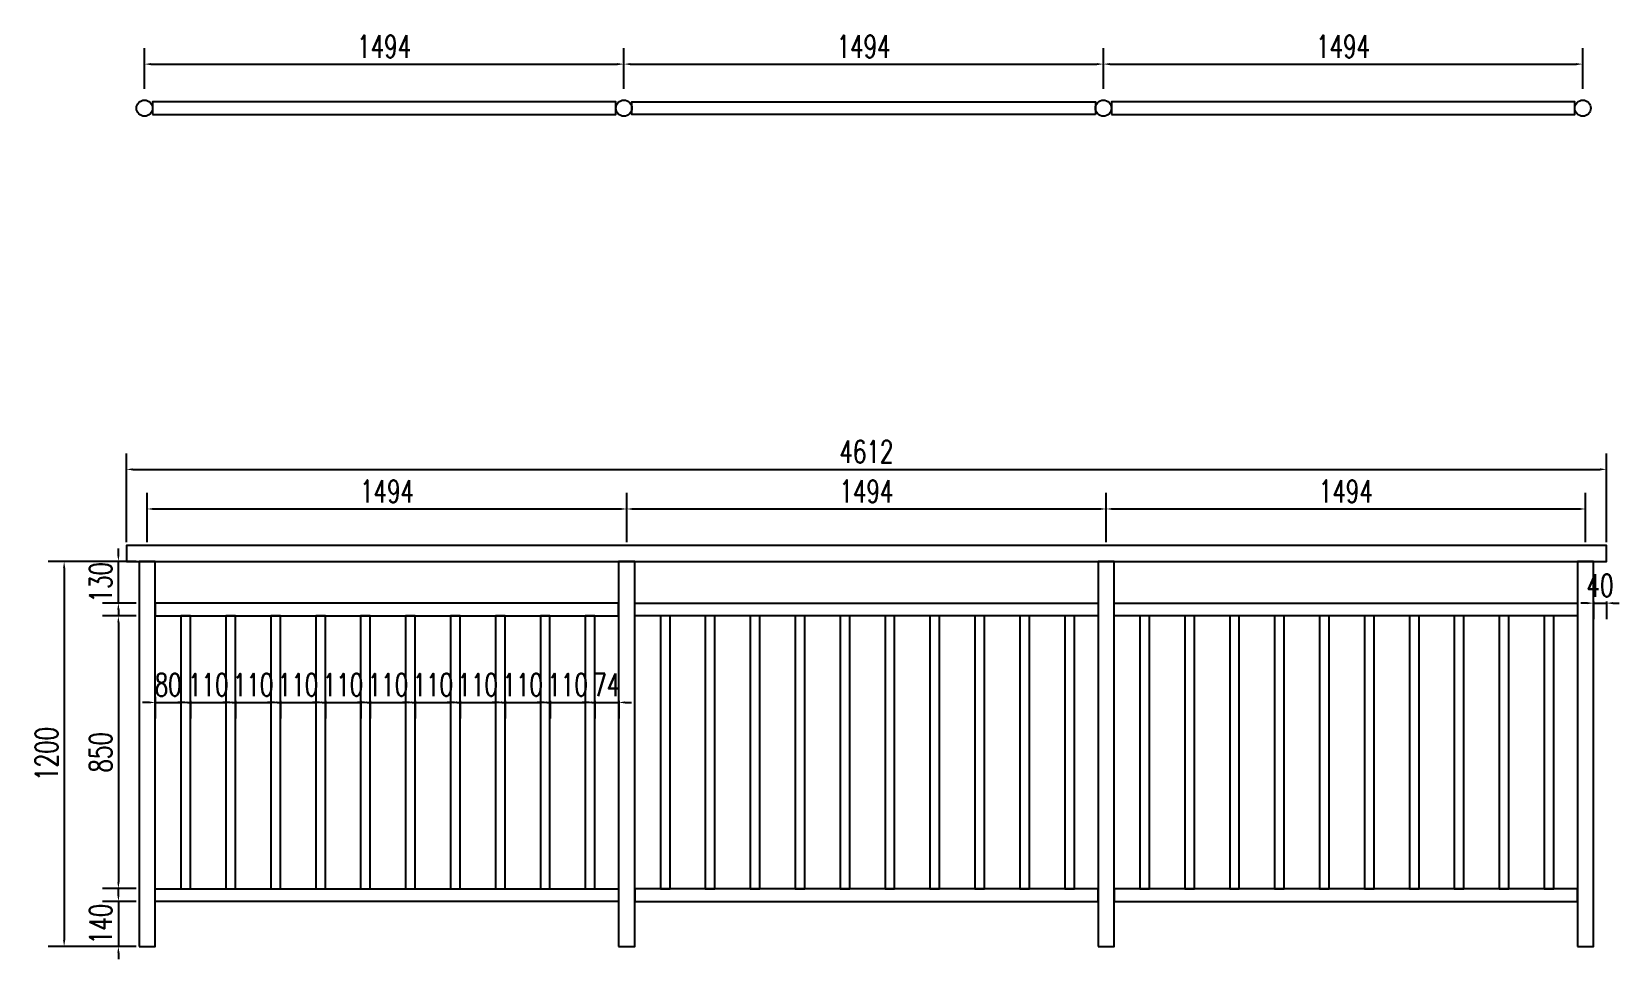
# Model space of a CAD drawing. Header units: millimetres. Extents: x -2430464 to 225692, y -180 to 1805330.
# Drawn here: x -1547319 to -1542372, y 614813 to 617704 of the extents above; entities that cross this region are included whole.
import ezdxf

# ---------------------------------------------------------------- set-up
doc = ezdxf.new("R2010")
doc.units = ezdxf.units.MM
doc.header["$LTSCALE"] = 1000
doc.layers.get('0').update_dxf_attribs({"linetype": 'CONTINUOUS'})
doc.layers.get('DEFPOINTS').update_dxf_attribs({"linetype": 'CONTINUOUS'})
for name, color, linetype in [('W-PLASTIC_RAILINGS塑木栏杆', 6, 'CONTINUOUS'), ('W-STEEL_FRAME钢架', 3, 'CONTINUOUS'), ('W-WOOD_FLOOR木地板', 30, 'CONTINUOUS'), ('景-通用-文字', 7, 'CONTINUOUS')]:
    doc.layers.add(name, color=color, linetype=linetype)
doc.styles.add('STANDARD_T3', font='simplex.shx', dxfattribs={"width": 0.7, "bigfont": 'gbcbig.shx'})
doc.dimstyles.new('W&&20', dxfattribs={"dimtxt": 70, "dimasz": 20, "dimexe": 50, "dimexo": 60, "dimgap": 20, "dimtad": 1, "dimdec": 0, "dimzin": 0, "dimdsep": 46, "dimtxsty": 'STANDARD_T3', "dimcen": 0.09, "dimclrd": 1, "dimclre": 1, "dimclrt": 7, "dimazin": 2, "dimtfac": 1, "dimtdec": 0, "dimtix": 1, "dimtmove": 2, "dimatfit": 3, "dimfxl": 0, "dimtolj": 1, "dimtzin": 0, "dimarcsym": 0})

# ---------------------------------------------------------------- blocks, each defined once
blk = doc.blocks.new('*D1304')
at = {"layer": 'DEFPOINTS', "color": 0, "transparency": 16777216}
for p in [(-1547024, 616052.8), (-1547218, 614852.8), (-1546984, 614852.8)]:
    blk.add_point(p, dxfattribs=at)
at = {"layer": 'W-WOOD_FLOOR木地板', "color": 1, "lineweight": -2, "transparency": 16777216}
for p, q in [((-1547084, 616052.8), (-1547268, 616052.8)), ((-1547218, 616032.8), (-1547218, 614872.8)), ((-1547044, 614852.8), (-1547268, 614852.8))]:
    blk.add_line(p, q, dxfattribs=at)
at = {"layer": 'W-WOOD_FLOOR木地板', "color": 1, "transparency": 16777216}
for points in [[(-1547221.4, 616032.8), (-1547214.7, 616032.8), (-1547218, 616052.8)], [(-1547221.4, 614872.8), (-1547214.7, 614872.8), (-1547218, 614852.8)]]:
    blk.add_solid(points, dxfattribs=at)
at = {"layer": 'W-WOOD_FLOOR木地板', "color": 7, "transparency": 16777216, "insert": (-1547273, 615452.8), "char_height": 70, "attachment_point": 5, "rotation": 90, "style": 'STANDARD_T3'}
blk.add_mtext('\\A1;1200', dxfattribs=at)
blk = doc.blocks.new('*D1291')
at = {"layer": 'DEFPOINTS', "color": 0, "transparency": 16777216}
for p in [(-1546934, 615882.8), (-1547049, 615032.8), (-1546934, 615032.8)]:
    blk.add_point(p, dxfattribs=at)
at = {"layer": 'W-WOOD_FLOOR木地板', "color": 1, "lineweight": -2, "transparency": 16777216}
for p, q in [((-1546994, 615882.8), (-1547099, 615882.8)), ((-1547049, 615862.8), (-1547049, 615052.8)), ((-1546994, 615032.8), (-1547099, 615032.8))]:
    blk.add_line(p, q, dxfattribs=at)
at = {"layer": 'W-WOOD_FLOOR木地板', "color": 1, "transparency": 16777216}
for points in [[(-1547052.4, 615862.8), (-1547045.7, 615862.8), (-1547049, 615882.8)], [(-1547052.4, 615052.8), (-1547045.7, 615052.8), (-1547049, 615032.8)]]:
    blk.add_solid(points, dxfattribs=at)
at = {"layer": 'W-WOOD_FLOOR木地板', "color": 7, "transparency": 16777216, "insert": (-1547104, 615457.8), "char_height": 70, "attachment_point": 5, "rotation": 90, "style": 'STANDARD_T3'}
blk.add_mtext('\\A1;850', dxfattribs=at)
blk = doc.blocks.new('*D1292')
at = {"layer": 'DEFPOINTS', "color": 0, "transparency": 16777216}
for p in [(-1547049, 616052.8), (-1546934, 616052.8), (-1546934, 615922.8)]:
    blk.add_point(p, dxfattribs=at)
at = {"layer": 'W-WOOD_FLOOR木地板', "color": 1, "lineweight": -2, "transparency": 16777216}
for p, q in [((-1547049, 616072.8), (-1547049, 616092.8)), ((-1546994, 616052.8), (-1547099, 616052.8)), ((-1547049, 615922.8), (-1547049, 616052.8)), ((-1546994, 615922.8), (-1547099, 615922.8)), ((-1547049, 615902.8), (-1547049, 615882.8))]:
    blk.add_line(p, q, dxfattribs=at)
at = {"layer": 'W-WOOD_FLOOR木地板', "color": 1, "transparency": 16777216}
for points in [[(-1547052.4, 616072.8), (-1547045.7, 616072.8), (-1547049, 616052.8)], [(-1547052.4, 615902.8), (-1547045.7, 615902.8), (-1547049, 615922.8)]]:
    blk.add_solid(points, dxfattribs=at)
at = {"layer": 'W-WOOD_FLOOR木地板', "color": 7, "transparency": 16777216, "insert": (-1547104, 615987.8), "char_height": 70, "attachment_point": 5, "rotation": 90, "style": 'STANDARD_T3'}
blk.add_mtext('\\A1;130', dxfattribs=at)
blk = doc.blocks.new('*D1305')
at = {"layer": 'DEFPOINTS', "color": 0, "transparency": 16777216}
for p in [(-1546934, 614992.8), (-1547049, 614852.8), (-1546934, 614852.8)]:
    blk.add_point(p, dxfattribs=at)
at = {"layer": 'W-WOOD_FLOOR木地板', "color": 1, "lineweight": -2, "transparency": 16777216}
for p, q in [((-1547049, 615012.8), (-1547049, 615032.8)), ((-1546994, 614992.8), (-1547099, 614992.8)), ((-1547049, 614992.8), (-1547049, 614852.8)), ((-1546994, 614852.8), (-1547099, 614852.8)), ((-1547049, 614832.8), (-1547049, 614812.8))]:
    blk.add_line(p, q, dxfattribs=at)
at = {"layer": 'W-WOOD_FLOOR木地板', "color": 1, "transparency": 16777216}
for points in [[(-1547052.3, 615012.8), (-1547045.6, 615012.8), (-1547049, 614992.8)], [(-1547052.3, 614832.8), (-1547045.6, 614832.8), (-1547049, 614852.8)]]:
    blk.add_solid(points, dxfattribs=at)
at = {"layer": 'W-WOOD_FLOOR木地板', "color": 7, "transparency": 16777216, "insert": (-1547104, 614922.8), "char_height": 70, "attachment_point": 5, "rotation": 90, "style": 'STANDARD_T3'}
blk.add_mtext('\\A1;140', dxfattribs=at)
blk = doc.blocks.new('*D1306')
at = {"layer": 'DEFPOINTS', "color": 0, "transparency": 16777216}
for p in [(-1545465, 616216.3), (-1546959, 616052.8), (-1545465, 616052.8)]:
    blk.add_point(p, dxfattribs=at)
at = {"layer": 'W-WOOD_FLOOR木地板', "color": 1, "lineweight": -2, "transparency": 16777216}
for p, q in [((-1546959, 616112.8), (-1546959, 616266.3)), ((-1545465, 616112.8), (-1545465, 616266.3)), ((-1546939, 616216.3), (-1545485, 616216.3))]:
    blk.add_line(p, q, dxfattribs=at)
at = {"layer": 'W-WOOD_FLOOR木地板', "color": 1, "transparency": 16777216}
for points in [[(-1546939, 616219.6), (-1546939, 616212.9), (-1546959, 616216.3)], [(-1545485, 616219.6), (-1545485, 616212.9), (-1545465, 616216.3)]]:
    blk.add_solid(points, dxfattribs=at)
at = {"layer": 'W-WOOD_FLOOR木地板', "color": 7, "transparency": 16777216, "insert": (-1546212, 616271.3), "char_height": 70, "attachment_point": 5, "style": 'STANDARD_T3'}
blk.add_mtext('\\A1;1494', dxfattribs=at)
blk = doc.blocks.new('*D1307')
at = {"layer": 'DEFPOINTS', "color": 0, "transparency": 16777216}
for p in [(-1543971, 616216.3), (-1545465, 616052.8), (-1543971, 616052.8)]:
    blk.add_point(p, dxfattribs=at)
at = {"layer": 'W-WOOD_FLOOR木地板', "color": 1, "lineweight": -2, "transparency": 16777216}
for p, q in [((-1545465, 616112.8), (-1545465, 616266.3)), ((-1543971, 616112.8), (-1543971, 616266.3)), ((-1545445, 616216.3), (-1543991, 616216.3))]:
    blk.add_line(p, q, dxfattribs=at)
at = {"layer": 'W-WOOD_FLOOR木地板', "color": 1, "transparency": 16777216}
for points in [[(-1545445, 616219.6), (-1545445, 616212.9), (-1545465, 616216.3)], [(-1543991, 616219.6), (-1543991, 616212.9), (-1543971, 616216.3)]]:
    blk.add_solid(points, dxfattribs=at)
at = {"layer": 'W-WOOD_FLOOR木地板', "color": 7, "transparency": 16777216, "insert": (-1544718, 616271.3), "char_height": 70, "attachment_point": 5, "style": 'STANDARD_T3'}
blk.add_mtext('\\A1;1494', dxfattribs=at)
blk = doc.blocks.new('*D1308')
at = {"layer": 'DEFPOINTS', "color": 0, "transparency": 16777216}
for p in [(-1542477, 616216.3), (-1543971, 616052.8), (-1542477, 616052.8)]:
    blk.add_point(p, dxfattribs=at)
at = {"layer": 'W-WOOD_FLOOR木地板', "color": 1, "lineweight": -2, "transparency": 16777216}
for p, q in [((-1543971, 616112.8), (-1543971, 616266.3)), ((-1542477, 616112.8), (-1542477, 616266.3)), ((-1543951, 616216.3), (-1542497, 616216.3))]:
    blk.add_line(p, q, dxfattribs=at)
at = {"layer": 'W-WOOD_FLOOR木地板', "color": 1, "transparency": 16777216}
for points in [[(-1543951, 616219.6), (-1543951, 616212.9), (-1543971, 616216.3)], [(-1542497, 616219.6), (-1542497, 616212.9), (-1542477, 616216.3)]]:
    blk.add_solid(points, dxfattribs=at)
at = {"layer": 'W-WOOD_FLOOR木地板', "color": 7, "transparency": 16777216, "insert": (-1543224, 616271.3), "char_height": 70, "attachment_point": 5, "style": 'STANDARD_T3'}
blk.add_mtext('\\A1;1494', dxfattribs=at)
blk = doc.blocks.new('*U1289')
at = {"layer": 'W-PLASTIC_RAILINGS塑木栏杆'}
blk.add_lwpolyline([(-15, -420), (15, -420), (15, 430), (-15, 430)], close=True, dxfattribs=at)
blk = doc.blocks.new('*U1290')
at = {"layer": 'W-PLASTIC_RAILINGS塑木栏杆', "color": 0, "linetype": 'ByBlock', "lineweight": -2, "transparency": 16777216}
for p in [(0, 0), (140, 0), (280, 0), (420, 0), (560, 0), (700, 0), (840, 0), (980, 0), (1120, 0), (1260, 0)]:
    blk.add_blockref('*U1289', p, dxfattribs=at)
blk = doc.blocks.new('*D1293')
at = {"layer": 'DEFPOINTS', "color": 0, "transparency": 16777216}
for p in [(-1546934, 615690.3), (-1546854, 615690.3), (-1546854, 615613.3)]:
    blk.add_point(p, dxfattribs=at)
at = {"layer": 'W-WOOD_FLOOR木地板', "color": 1, "lineweight": -2, "transparency": 16777216}
for p, q in [((-1546954, 615613.3), (-1546974, 615613.3)), ((-1546934, 615630.3), (-1546934, 615563.3)), ((-1546934, 615613.3), (-1546854, 615613.3)), ((-1546854, 615630.3), (-1546854, 615563.3)), ((-1546834, 615613.3), (-1546814, 615613.3))]:
    blk.add_line(p, q, dxfattribs=at)
at = {"layer": 'W-WOOD_FLOOR木地板', "color": 1, "transparency": 16777216}
for points in [[(-1546954, 615616.6), (-1546954, 615609.9), (-1546934, 615613.3)], [(-1546834, 615616.6), (-1546834, 615609.9), (-1546854, 615613.3)]]:
    blk.add_solid(points, dxfattribs=at)
at = {"layer": 'W-WOOD_FLOOR木地板', "color": 7, "transparency": 16777216, "insert": (-1546894, 615668.3), "char_height": 70, "attachment_point": 5, "style": 'STANDARD_T3'}
blk.add_mtext('\\A1;80', dxfattribs=at)
blk = doc.blocks.new('*D1294')
at = {"layer": 'DEFPOINTS', "color": 0, "transparency": 16777216}
for p in [(-1545984, 615737.2), (-1545874, 615737.2), (-1545874, 615613.3)]:
    blk.add_point(p, dxfattribs=at)
at = {"layer": '景-通用-文字', "color": 1, "lineweight": -2, "transparency": 16777216}
for p, q in [((-1546004, 615613.3), (-1546024, 615613.3)), ((-1545984, 615618.3), (-1545984, 615563.3)), ((-1545984, 615613.3), (-1545874, 615613.3)), ((-1545874, 615618.3), (-1545874, 615563.3)), ((-1545854, 615613.3), (-1545834, 615613.3))]:
    blk.add_line(p, q, dxfattribs=at)
at = {"layer": '景-通用-文字', "color": 1, "transparency": 16777216}
for points in [[(-1546004, 615616.6), (-1546004, 615609.9), (-1545984, 615613.3)], [(-1545854, 615616.6), (-1545854, 615609.9), (-1545874, 615613.3)]]:
    blk.add_solid(points, dxfattribs=at)
at = {"layer": '景-通用-文字', "color": 7, "transparency": 16777216, "insert": (-1545929, 615668.3), "char_height": 70, "attachment_point": 5, "style": 'STANDARD_T3'}
blk.add_mtext('\\A1;110', dxfattribs=at)
blk = doc.blocks.new('*D1295')
at = {"layer": 'DEFPOINTS', "color": 0, "transparency": 16777216}
for p in [(-1545704, 615737.2), (-1545594, 615737.2), (-1545594, 615613.3)]:
    blk.add_point(p, dxfattribs=at)
at = {"layer": '景-通用-文字', "color": 1, "lineweight": -2, "transparency": 16777216}
for p, q in [((-1545724, 615613.3), (-1545744, 615613.3)), ((-1545704, 615618.3), (-1545704, 615563.3)), ((-1545704, 615613.3), (-1545594, 615613.3)), ((-1545594, 615618.3), (-1545594, 615563.3)), ((-1545574, 615613.3), (-1545554, 615613.3))]:
    blk.add_line(p, q, dxfattribs=at)
at = {"layer": '景-通用-文字', "color": 1, "transparency": 16777216}
for points in [[(-1545724, 615616.6), (-1545724, 615609.9), (-1545704, 615613.3)], [(-1545574, 615616.6), (-1545574, 615609.9), (-1545594, 615613.3)]]:
    blk.add_solid(points, dxfattribs=at)
at = {"layer": '景-通用-文字', "color": 7, "transparency": 16777216, "insert": (-1545649, 615668.3), "char_height": 70, "attachment_point": 5, "style": 'STANDARD_T3'}
blk.add_mtext('\\A1;110', dxfattribs=at)
blk = doc.blocks.new('*D1296')
at = {"layer": 'DEFPOINTS', "color": 0, "transparency": 16777216}
for p in [(-1545564, 615737.2), (-1545490, 615737.2), (-1545490, 615613.3)]:
    blk.add_point(p, dxfattribs=at)
at = {"layer": '景-通用-文字', "color": 1, "lineweight": -2, "transparency": 16777216}
for p, q in [((-1545584, 615613.3), (-1545604, 615613.3)), ((-1545564, 615618.3), (-1545564, 615563.3)), ((-1545564, 615613.3), (-1545490, 615613.3)), ((-1545490, 615618.3), (-1545490, 615563.3)), ((-1545470, 615613.3), (-1545450, 615613.3))]:
    blk.add_line(p, q, dxfattribs=at)
at = {"layer": '景-通用-文字', "color": 1, "transparency": 16777216}
for points in [[(-1545584, 615616.6), (-1545584, 615609.9), (-1545564, 615613.3)], [(-1545470, 615616.6), (-1545470, 615609.9), (-1545490, 615613.3)]]:
    blk.add_solid(points, dxfattribs=at)
at = {"layer": '景-通用-文字', "color": 7, "transparency": 16777216, "insert": (-1545527, 615668.3), "char_height": 70, "attachment_point": 5, "style": 'STANDARD_T3'}
blk.add_mtext('\\A1;74', dxfattribs=at)
blk = doc.blocks.new('*D1297')
at = {"layer": 'DEFPOINTS', "color": 0, "transparency": 16777216}
for p in [(-1545844, 615737.2), (-1545734, 615737.2), (-1545734, 615613.3)]:
    blk.add_point(p, dxfattribs=at)
at = {"layer": '景-通用-文字', "color": 1, "lineweight": -2, "transparency": 16777216}
for p, q in [((-1545864, 615613.3), (-1545884, 615613.3)), ((-1545844, 615618.3), (-1545844, 615563.3)), ((-1545844, 615613.3), (-1545734, 615613.3)), ((-1545734, 615618.3), (-1545734, 615563.3)), ((-1545714, 615613.3), (-1545694, 615613.3))]:
    blk.add_line(p, q, dxfattribs=at)
at = {"layer": '景-通用-文字', "color": 1, "transparency": 16777216}
for points in [[(-1545864, 615616.6), (-1545864, 615609.9), (-1545844, 615613.3)], [(-1545714, 615616.6), (-1545714, 615609.9), (-1545734, 615613.3)]]:
    blk.add_solid(points, dxfattribs=at)
at = {"layer": '景-通用-文字', "color": 7, "transparency": 16777216, "insert": (-1545789, 615668.3), "char_height": 70, "attachment_point": 5, "style": 'STANDARD_T3'}
blk.add_mtext('\\A1;110', dxfattribs=at)
blk = doc.blocks.new('*D1298')
at = {"layer": 'DEFPOINTS', "color": 0, "transparency": 16777216}
for p in [(-1546124, 615737.2), (-1546014, 615737.2), (-1546014, 615613.3)]:
    blk.add_point(p, dxfattribs=at)
at = {"layer": '景-通用-文字', "color": 1, "lineweight": -2, "transparency": 16777216}
for p, q in [((-1546144, 615613.3), (-1546164, 615613.3)), ((-1546124, 615618.3), (-1546124, 615563.3)), ((-1546124, 615613.3), (-1546014, 615613.3)), ((-1546014, 615618.3), (-1546014, 615563.3)), ((-1545994, 615613.3), (-1545974, 615613.3))]:
    blk.add_line(p, q, dxfattribs=at)
at = {"layer": '景-通用-文字', "color": 1, "transparency": 16777216}
for points in [[(-1546144, 615616.6), (-1546144, 615609.9), (-1546124, 615613.3)], [(-1545994, 615616.6), (-1545994, 615609.9), (-1546014, 615613.3)]]:
    blk.add_solid(points, dxfattribs=at)
at = {"layer": '景-通用-文字', "color": 7, "transparency": 16777216, "insert": (-1546069, 615668.3), "char_height": 70, "attachment_point": 5, "style": 'STANDARD_T3'}
blk.add_mtext('\\A1;110', dxfattribs=at)
blk = doc.blocks.new('*D1299')
at = {"layer": 'DEFPOINTS', "color": 0, "transparency": 16777216}
for p in [(-1546264, 615737.2), (-1546154, 615737.2), (-1546154, 615613.3)]:
    blk.add_point(p, dxfattribs=at)
at = {"layer": '景-通用-文字', "color": 1, "lineweight": -2, "transparency": 16777216}
for p, q in [((-1546284, 615613.3), (-1546304, 615613.3)), ((-1546264, 615618.3), (-1546264, 615563.3)), ((-1546264, 615613.3), (-1546154, 615613.3)), ((-1546154, 615618.3), (-1546154, 615563.3)), ((-1546134, 615613.3), (-1546114, 615613.3))]:
    blk.add_line(p, q, dxfattribs=at)
at = {"layer": '景-通用-文字', "color": 1, "transparency": 16777216}
for points in [[(-1546284, 615616.6), (-1546284, 615609.9), (-1546264, 615613.3)], [(-1546134, 615616.6), (-1546134, 615609.9), (-1546154, 615613.3)]]:
    blk.add_solid(points, dxfattribs=at)
at = {"layer": '景-通用-文字', "color": 7, "transparency": 16777216, "insert": (-1546209, 615668.3), "char_height": 70, "attachment_point": 5, "style": 'STANDARD_T3'}
blk.add_mtext('\\A1;110', dxfattribs=at)
blk = doc.blocks.new('*D1300')
at = {"layer": 'DEFPOINTS', "color": 0, "transparency": 16777216}
for p in [(-1546404, 615737.2), (-1546294, 615737.2), (-1546294, 615613.3)]:
    blk.add_point(p, dxfattribs=at)
at = {"layer": '景-通用-文字', "color": 1, "lineweight": -2, "transparency": 16777216}
for p, q in [((-1546424, 615613.3), (-1546444, 615613.3)), ((-1546404, 615618.3), (-1546404, 615563.3)), ((-1546404, 615613.3), (-1546294, 615613.3)), ((-1546294, 615618.3), (-1546294, 615563.3)), ((-1546274, 615613.3), (-1546254, 615613.3))]:
    blk.add_line(p, q, dxfattribs=at)
at = {"layer": '景-通用-文字', "color": 1, "transparency": 16777216}
for points in [[(-1546424, 615616.6), (-1546424, 615609.9), (-1546404, 615613.3)], [(-1546274, 615616.6), (-1546274, 615609.9), (-1546294, 615613.3)]]:
    blk.add_solid(points, dxfattribs=at)
at = {"layer": '景-通用-文字', "color": 7, "transparency": 16777216, "insert": (-1546349, 615668.3), "char_height": 70, "attachment_point": 5, "style": 'STANDARD_T3'}
blk.add_mtext('\\A1;110', dxfattribs=at)
blk = doc.blocks.new('*D1301')
at = {"layer": 'DEFPOINTS', "color": 0, "transparency": 16777216}
for p in [(-1546544, 615737.2), (-1546434, 615737.2), (-1546434, 615613.3)]:
    blk.add_point(p, dxfattribs=at)
at = {"layer": '景-通用-文字', "color": 1, "lineweight": -2, "transparency": 16777216}
for p, q in [((-1546564, 615613.3), (-1546584, 615613.3)), ((-1546544, 615618.3), (-1546544, 615563.3)), ((-1546544, 615613.3), (-1546434, 615613.3)), ((-1546434, 615618.3), (-1546434, 615563.3)), ((-1546414, 615613.3), (-1546394, 615613.3))]:
    blk.add_line(p, q, dxfattribs=at)
at = {"layer": '景-通用-文字', "color": 1, "transparency": 16777216}
for points in [[(-1546564, 615616.6), (-1546564, 615609.9), (-1546544, 615613.3)], [(-1546414, 615616.6), (-1546414, 615609.9), (-1546434, 615613.3)]]:
    blk.add_solid(points, dxfattribs=at)
at = {"layer": '景-通用-文字', "color": 7, "transparency": 16777216, "insert": (-1546489, 615668.3), "char_height": 70, "attachment_point": 5, "style": 'STANDARD_T3'}
blk.add_mtext('\\A1;110', dxfattribs=at)
blk = doc.blocks.new('*D1302')
at = {"layer": 'DEFPOINTS', "color": 0, "transparency": 16777216}
for p in [(-1546684, 615737.2), (-1546574, 615737.2), (-1546574, 615613.3)]:
    blk.add_point(p, dxfattribs=at)
at = {"layer": '景-通用-文字', "color": 1, "lineweight": -2, "transparency": 16777216}
for p, q in [((-1546704, 615613.3), (-1546724, 615613.3)), ((-1546684, 615618.3), (-1546684, 615563.3)), ((-1546684, 615613.3), (-1546574, 615613.3)), ((-1546574, 615618.3), (-1546574, 615563.3)), ((-1546554, 615613.3), (-1546534, 615613.3))]:
    blk.add_line(p, q, dxfattribs=at)
at = {"layer": '景-通用-文字', "color": 1, "transparency": 16777216}
for points in [[(-1546704, 615616.6), (-1546704, 615609.9), (-1546684, 615613.3)], [(-1546554, 615616.6), (-1546554, 615609.9), (-1546574, 615613.3)]]:
    blk.add_solid(points, dxfattribs=at)
at = {"layer": '景-通用-文字', "color": 7, "transparency": 16777216, "insert": (-1546629, 615668.3), "char_height": 70, "attachment_point": 5, "style": 'STANDARD_T3'}
blk.add_mtext('\\A1;110', dxfattribs=at)
blk = doc.blocks.new('*D1303')
at = {"layer": 'DEFPOINTS', "color": 0, "transparency": 16777216}
for p in [(-1546824, 615737.2), (-1546714, 615737.2), (-1546714, 615613.3)]:
    blk.add_point(p, dxfattribs=at)
at = {"layer": '景-通用-文字', "color": 1, "lineweight": -2, "transparency": 16777216}
for p, q in [((-1546844, 615613.3), (-1546864, 615613.3)), ((-1546824, 615618.3), (-1546824, 615563.3)), ((-1546824, 615613.3), (-1546714, 615613.3)), ((-1546714, 615618.3), (-1546714, 615563.3)), ((-1546694, 615613.3), (-1546674, 615613.3))]:
    blk.add_line(p, q, dxfattribs=at)
at = {"layer": '景-通用-文字', "color": 1, "transparency": 16777216}
for points in [[(-1546844, 615616.6), (-1546844, 615609.9), (-1546824, 615613.3)], [(-1546694, 615616.6), (-1546694, 615609.9), (-1546714, 615613.3)]]:
    blk.add_solid(points, dxfattribs=at)
at = {"layer": '景-通用-文字', "color": 7, "transparency": 16777216, "insert": (-1546769, 615668.3), "char_height": 70, "attachment_point": 5, "style": 'STANDARD_T3'}
blk.add_mtext('\\A1;110', dxfattribs=at)
blk = doc.blocks.new('*U1285')
at = {"layer": 'W-PLASTIC_RAILINGS塑木栏杆'}
blk.add_lwpolyline([(-15, -420), (15, -420), (15, 430), (-15, 430)], close=True, dxfattribs=at)
blk = doc.blocks.new('*U1286')
at = {"layer": 'W-PLASTIC_RAILINGS塑木栏杆', "color": 0, "linetype": 'ByBlock', "lineweight": -2, "transparency": 16777216}
for p in [(0, 0), (140, 0), (280, 0), (420, 0), (560, 0), (700, 0), (840, 0), (980, 0), (1120, 0), (1260, 0)]:
    blk.add_blockref('*U1285', p, dxfattribs=at)
blk = doc.blocks.new('*U1287')
at = {"layer": 'W-PLASTIC_RAILINGS塑木栏杆'}
blk.add_lwpolyline([(-15, -420), (15, -420), (15, 430), (-15, 430)], close=True, dxfattribs=at)
blk = doc.blocks.new('*U1288')
at = {"layer": 'W-PLASTIC_RAILINGS塑木栏杆', "color": 0, "linetype": 'ByBlock', "lineweight": -2, "transparency": 16777216}
for p in [(0, 0), (140, 0), (280, 0), (420, 0), (560, 0), (700, 0), (840, 0), (980, 0), (1120, 0), (1260, 0)]:
    blk.add_blockref('*U1287', p, dxfattribs=at)
blk = doc.blocks.new('*D2112')
at = {"color": 1, "lineweight": -2, "transparency": 16777216}
for p, q in [((-1542472, 615922.8), (-1542492, 615922.8)), ((-1542452, 615927.8), (-1542452, 615872.8)), ((-1542452, 615922.8), (-1542412, 615922.8)), ((-1542412, 615927.8), (-1542412, 615872.8)), ((-1542392, 615922.8), (-1542372, 615922.8))]:
    blk.add_line(p, q, dxfattribs=at)
at = {"color": 1, "transparency": 16777216}
for points in [[(-1542472, 615926.1), (-1542472, 615919.4), (-1542452, 615922.8)], [(-1542392, 615926.1), (-1542392, 615919.4), (-1542412, 615922.8)]]:
    blk.add_solid(points, dxfattribs=at)
at = {"layer": 'DEFPOINTS', "color": 0, "transparency": 16777216}
for p in [(-1542452, 616052.8), (-1542412, 616052.8), (-1542412, 615922.8)]:
    blk.add_point(p, dxfattribs=at)
at = {"color": 7, "transparency": 16777216, "insert": (-1542432, 615977.8), "char_height": 70, "attachment_point": 5, "style": 'STANDARD_T3'}
blk.add_mtext('\\A1;40', dxfattribs=at)
blk = doc.blocks.new('*D2113')
at = {"layer": 'DEFPOINTS', "color": 0, "transparency": 16777216}
for p in [(-1542412, 616339.7), (-1547024, 616052.8), (-1542412, 616052.8)]:
    blk.add_point(p, dxfattribs=at)
at = {"layer": 'W-WOOD_FLOOR木地板', "color": 1, "lineweight": -2, "transparency": 16777216}
for p, q in [((-1547024, 616112.8), (-1547024, 616389.7)), ((-1542412, 616112.8), (-1542412, 616389.7)), ((-1547004, 616339.7), (-1542432, 616339.7))]:
    blk.add_line(p, q, dxfattribs=at)
at = {"layer": 'W-WOOD_FLOOR木地板', "color": 1, "transparency": 16777216}
for points in [[(-1547004, 616343.1), (-1547004, 616336.4), (-1547024, 616339.7)], [(-1542432, 616343.1), (-1542432, 616336.4), (-1542412, 616339.7)]]:
    blk.add_solid(points, dxfattribs=at)
at = {"layer": 'W-WOOD_FLOOR木地板', "color": 7, "transparency": 16777216, "insert": (-1544718, 616394.7), "char_height": 70, "attachment_point": 5, "style": 'STANDARD_T3'}
blk.add_mtext('\\A1;4612', dxfattribs=at)
blk = doc.blocks.new('*D2233')
at = {"layer": 'DEFPOINTS', "color": 0, "transparency": 16777216}
for p in [(-1545473.7, 617602.9), (-1546967.7, 617465.6), (-1545473.7, 617465.6)]:
    blk.add_point(p, dxfattribs=at)
at = {"layer": 'W-STEEL_FRAME钢架', "color": 1, "lineweight": -2, "transparency": 16777216}
for p, q in [((-1546967.7, 617525.6), (-1546967.7, 617652.9)), ((-1545473.7, 617525.6), (-1545473.7, 617652.9)), ((-1546947.7, 617602.9), (-1545493.7, 617602.9))]:
    blk.add_line(p, q, dxfattribs=at)
at = {"layer": 'W-STEEL_FRAME钢架', "color": 1, "transparency": 16777216}
for points in [[(-1546947.7, 617606.2), (-1546947.7, 617599.6), (-1546967.7, 617602.9)], [(-1545493.7, 617606.2), (-1545493.7, 617599.6), (-1545473.7, 617602.9)]]:
    blk.add_solid(points, dxfattribs=at)
at = {"layer": 'W-STEEL_FRAME钢架', "color": 7, "transparency": 16777216, "insert": (-1546220.7, 617657.9), "char_height": 70, "attachment_point": 5, "style": 'STANDARD_T3'}
blk.add_mtext('\\A1;1494', dxfattribs=at)
blk = doc.blocks.new('*D2234')
at = {"layer": 'DEFPOINTS', "color": 0, "transparency": 16777216}
for p in [(-1543979.7, 617602.9), (-1545473.7, 617465.6), (-1543979.7, 617465.6)]:
    blk.add_point(p, dxfattribs=at)
at = {"layer": 'W-STEEL_FRAME钢架', "color": 1, "lineweight": -2, "transparency": 16777216}
for p, q in [((-1545473.7, 617525.6), (-1545473.7, 617652.9)), ((-1543979.7, 617525.6), (-1543979.7, 617652.9)), ((-1545453.7, 617602.9), (-1543999.7, 617602.9))]:
    blk.add_line(p, q, dxfattribs=at)
at = {"layer": 'W-STEEL_FRAME钢架', "color": 1, "transparency": 16777216}
for points in [[(-1545453.7, 617606.2), (-1545453.7, 617599.6), (-1545473.7, 617602.9)], [(-1543999.7, 617606.2), (-1543999.7, 617599.6), (-1543979.7, 617602.9)]]:
    blk.add_solid(points, dxfattribs=at)
at = {"layer": 'W-STEEL_FRAME钢架', "color": 7, "transparency": 16777216, "insert": (-1544726.7, 617657.9), "char_height": 70, "attachment_point": 5, "style": 'STANDARD_T3'}
blk.add_mtext('\\A1;1494', dxfattribs=at)
blk = doc.blocks.new('*D2235')
at = {"layer": 'DEFPOINTS', "color": 0, "transparency": 16777216}
for p in [(-1542485.7, 617602.9), (-1543979.7, 617465.6), (-1542485.7, 617465.6)]:
    blk.add_point(p, dxfattribs=at)
at = {"layer": 'W-STEEL_FRAME钢架', "color": 1, "lineweight": -2, "transparency": 16777216}
for p, q in [((-1543979.7, 617525.6), (-1543979.7, 617652.9)), ((-1542485.7, 617525.6), (-1542485.7, 617652.9)), ((-1543959.7, 617602.9), (-1542505.7, 617602.9))]:
    blk.add_line(p, q, dxfattribs=at)
at = {"layer": 'W-STEEL_FRAME钢架', "color": 1, "transparency": 16777216}
for points in [[(-1543959.7, 617606.2), (-1543959.7, 617599.6), (-1543979.7, 617602.9)], [(-1542505.7, 617606.2), (-1542505.7, 617599.6), (-1542485.7, 617602.9)]]:
    blk.add_solid(points, dxfattribs=at)
at = {"layer": 'W-STEEL_FRAME钢架', "color": 7, "transparency": 16777216, "insert": (-1543232.7, 617657.9), "char_height": 70, "attachment_point": 5, "style": 'STANDARD_T3'}
blk.add_mtext('\\A1;1494', dxfattribs=at)

msp = doc.modelspace()

# ---------------------------------------------------------------- linework, layer by layer
at = {"layer": 'W-PLASTIC_RAILINGS塑木栏杆'}
for points in [[(-1546942.66, 617445.6), (-1545498.66, 617445.6), (-1545498.66, 617485.6), (-1546942.66, 617485.6)], [(-1544004.66, 617445.6), (-1545448.66, 617445.6), (-1545448.66, 617485.6), (-1544004.66, 617485.6)], [(-1543954.66, 617445.6), (-1542510.66, 617445.6), (-1542510.66, 617485.6), (-1543954.66, 617485.6)], [(-1547024.05, 616052.76), (-1542412.05, 616052.76), (-1542412.05, 616102.76), (-1547024.05, 616102.76)], [(-1546984.05, 614852.76), (-1546934.05, 614852.76), (-1546934.05, 616052.76), (-1546984.05, 616052.76)], [(-1545490.05, 614852.76), (-1545440.05, 614852.76), (-1545440.05, 616052.76), (-1545490.05, 616052.76)], [(-1543996.05, 614852.76), (-1543946.05, 614852.76), (-1543946.05, 616052.76), (-1543996.05, 616052.76)], [(-1542502.05, 614852.76), (-1542452.05, 614852.76), (-1542452.05, 616052.76), (-1542502.05, 616052.76)], [(-1546934.05, 615882.76), (-1545490.05, 615882.76), (-1545490.05, 615922.76), (-1546934.05, 615922.76)], [(-1543996.05, 615882.76), (-1545440.05, 615882.76), (-1545440.05, 615922.76), (-1543996.05, 615922.76)], [(-1542502.05, 615882.76), (-1543946.05, 615882.76), (-1543946.05, 615922.76), (-1542502.05, 615922.76)], [(-1546934.05, 615032.76), (-1545490.05, 615032.76), (-1545490.05, 614992.76), (-1546934.05, 614992.76)], [(-1543996.05, 615032.76), (-1545440.05, 615032.76), (-1545440.05, 614992.76), (-1543996.05, 614992.76)], [(-1542502.05, 615032.76), (-1543946.05, 615032.76), (-1543946.05, 614992.76), (-1542502.05, 614992.76)]]:
    msp.add_lwpolyline(points, close=True, dxfattribs=at)
for centre in [(-1546967.66, 617465.6), (-1545473.66, 617465.6), (-1543979.66, 617465.6), (-1542485.66, 617465.6)]:
    msp.add_circle(centre, 25, dxfattribs=at)

# ---------------------------------------------------------------- block references
for name, p in [('*U1290', (-1546839.05, 615452.76)), ('*U1286', (-1545345.05, 615452.76)), ('*U1288', (-1543851.05, 615452.76))]:
    msp.add_blockref(name, p, dxfattribs=at)

# ---------------------------------------------------------------- dimensions: what is measured, and where the dimension line sits
at = {"color": 1}
dim = msp.add_linear_dim(base=(-1542412.05, 615922.76), p1=(-1542452.05, 616052.76), p2=(-1542412.05, 616052.76), dimstyle='W&&20', override={"dimfxl": 5, "dimfxlon": 1, "dimarcsym": 2}, dxfattribs=at)
dim.commit()
dim.dimension.update_dxf_attribs({"geometry": '*D2112', "text_midpoint": (-1542432.05, 615977.76)})
at = {"layer": 'W-STEEL_FRAME钢架'}
for base, p1, p2, picture, middle in [((-1545473.66, 617602.9), (-1546967.66, 617465.6), (-1545473.66, 617465.6), '*D2233', (-1546220.66, 617657.9)), ((-1543979.66, 617602.9), (-1545473.66, 617465.6), (-1543979.66, 617465.6), '*D2234', (-1544726.66, 617657.9)), ((-1542485.66, 617602.9), (-1543979.66, 617465.6), (-1542485.66, 617465.6), '*D2235', (-1543232.66, 617657.9))]:
    dim = msp.add_linear_dim(base=base, p1=p1, p2=p2, dimstyle='W&&20', dxfattribs=at)
    dim.commit()
    dim.dimension.update_dxf_attribs({"geometry": picture, "text_midpoint": middle})
at = {"layer": 'W-WOOD_FLOOR木地板'}
for base, p1, p2, picture, middle in [((-1542412.05, 616339.74), (-1547024.05, 616052.76), (-1542412.05, 616052.76), '*D2113', (-1544718.05, 616394.74)), ((-1545465.05, 616216.26), (-1546959.05, 616052.76), (-1545465.05, 616052.76), '*D1306', (-1546212.05, 616271.26)), ((-1543971.05, 616216.26), (-1545465.05, 616052.76), (-1543971.05, 616052.76), '*D1307', (-1544718.05, 616271.26)), ((-1542477.05, 616216.26), (-1543971.05, 616052.76), (-1542477.05, 616052.76), '*D1308', (-1543224.05, 616271.26)), ((-1546854.05, 615613.26), (-1546934.05, 615690.26), (-1546854.05, 615690.26), '*D1293', (-1546894.05, 615668.26))]:
    dim = msp.add_linear_dim(base=base, p1=p1, p2=p2, dimstyle='W&&20', dxfattribs=at)
    dim.commit()
    dim.dimension.update_dxf_attribs({"geometry": picture, "text_midpoint": middle})
for base, p1, p2, picture, middle in [((-1547049.05, 616052.76), (-1546934.05, 615922.76), (-1546934.05, 616052.76), '*D1292', (-1547104.05, 615987.76)), ((-1547218.05, 614852.76), (-1547024.05, 616052.76), (-1546984.05, 614852.76), '*D1304', (-1547273.05, 615452.76)), ((-1547049.05, 615032.76), (-1546934.05, 615882.76), (-1546934.05, 615032.76), '*D1291', (-1547104.05, 615457.76)), ((-1547048.98, 614852.76), (-1546934.05, 614992.76), (-1546934.05, 614852.76), '*D1305', (-1547103.98, 614922.76))]:
    dim = msp.add_linear_dim(base=base, p1=p1, p2=p2, angle=90, dimstyle='W&&20', dxfattribs=at)
    dim.commit()
    dim.dimension.update_dxf_attribs({"geometry": picture, "text_midpoint": middle})
at = {"layer": '景-通用-文字', "color": 3}
for base, p1, p2, picture, middle in [((-1546714.05, 615613.26), (-1546824.05, 615737.17), (-1546714.05, 615737.17), '*D1303', (-1546769.05, 615668.26)), ((-1546574.05, 615613.26), (-1546684.05, 615737.17), (-1546574.05, 615737.17), '*D1302', (-1546629.05, 615668.26)), ((-1546434.05, 615613.26), (-1546544.05, 615737.17), (-1546434.05, 615737.17), '*D1301', (-1546489.05, 615668.26)), ((-1546294.05, 615613.26), (-1546404.05, 615737.17), (-1546294.05, 615737.17), '*D1300', (-1546349.05, 615668.26)), ((-1546154.05, 615613.26), (-1546264.05, 615737.17), (-1546154.05, 615737.17), '*D1299', (-1546209.05, 615668.26)), ((-1546014.05, 615613.26), (-1546124.05, 615737.17), (-1546014.05, 615737.17), '*D1298', (-1546069.05, 615668.26)), ((-1545874.05, 615613.26), (-1545984.05, 615737.17), (-1545874.05, 615737.17), '*D1294', (-1545929.05, 615668.26)), ((-1545734.05, 615613.26), (-1545844.05, 615737.17), (-1545734.05, 615737.17), '*D1297', (-1545789.05, 615668.26)), ((-1545594.05, 615613.26), (-1545704.05, 615737.17), (-1545594.05, 615737.17), '*D1295', (-1545649.05, 615668.26)), ((-1545490.05, 615613.26), (-1545564.05, 615737.17), (-1545490.05, 615737.17), '*D1296', (-1545527.05, 615668.26))]:
    dim = msp.add_linear_dim(base=base, p1=p1, p2=p2, dimstyle='W&&20', override={"dimfxl": 5, "dimfxlon": 1, "dimarcsym": 2}, dxfattribs=at)
    dim.commit()
    dim.dimension.update_dxf_attribs({"geometry": picture, "text_midpoint": middle})

doc.saveas('drawing.dxf')
